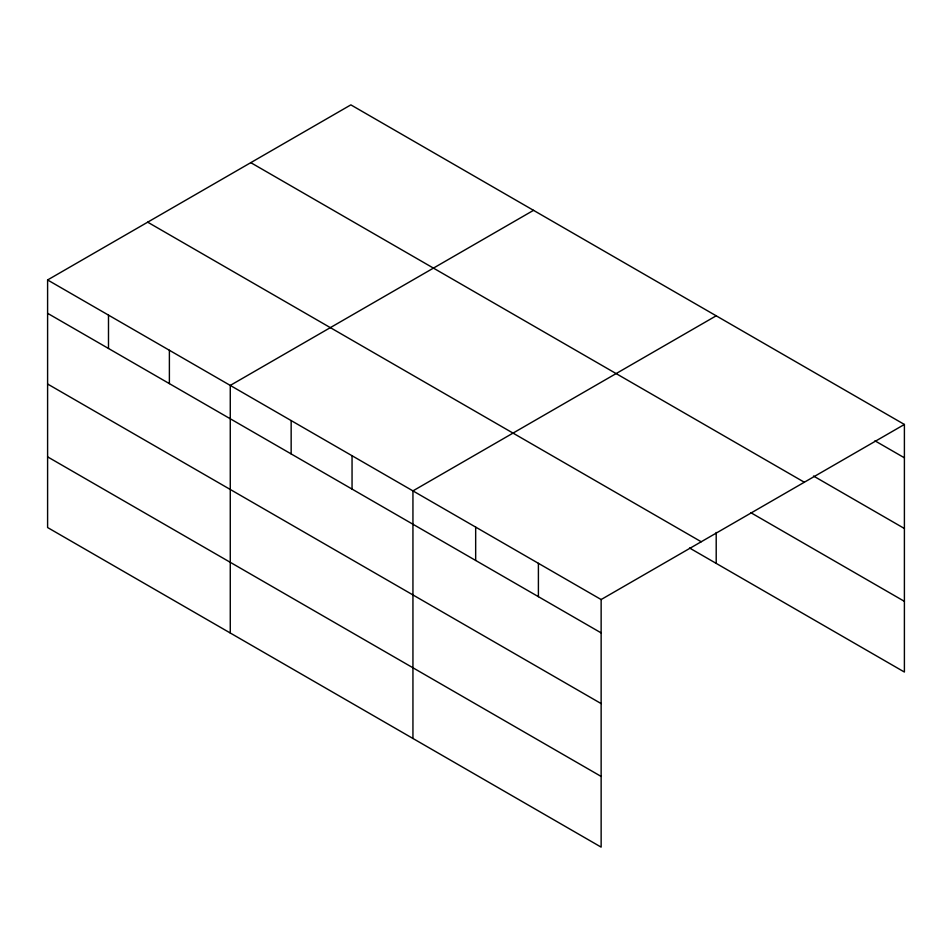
<?xml version="1.0" encoding="UTF-8"?>
<svg xmlns="http://www.w3.org/2000/svg" width="952" height="952" viewBox="0 0 952 952"><rect width="100%" height="100%" fill="white"/><g stroke="black" fill="none" stroke-linecap="round" stroke-linejoin="round"><path stroke-width="1.43" d="M601.14 703.587L601.14 599.546L47.6 279.959L47.6 527.539L601.14 847.125L601.14 703.587L47.6 384.013M689.557 548.007L904.4 672.041L904.4 424.461L350.86 104.875L47.6 279.959M533.525 210.332L230.265 385.417L230.265 633.009M716.202 315.802L412.942 490.887L412.942 738.466M601.14 599.546L904.4 424.461M874.947 440.812L904.4 457.805M813.496 476.024L904.4 528.503M250.781 162.649L804.321 482.236M750.759 512.64L904.4 601.343M147.679 222.173L701.219 541.759M47.6 313.315L601.14 632.89M47.6 456.853L601.14 776.427M716.202 532.454L716.202 563.382M538.404 563.322L538.404 596.678M475.667 527.099L475.667 560.454M352.05 455.722L352.05 489.078M291.157 420.57L291.157 453.925M169.385 350.265L169.385 383.62M108.492 315.112L108.492 348.468"/></g></svg>
